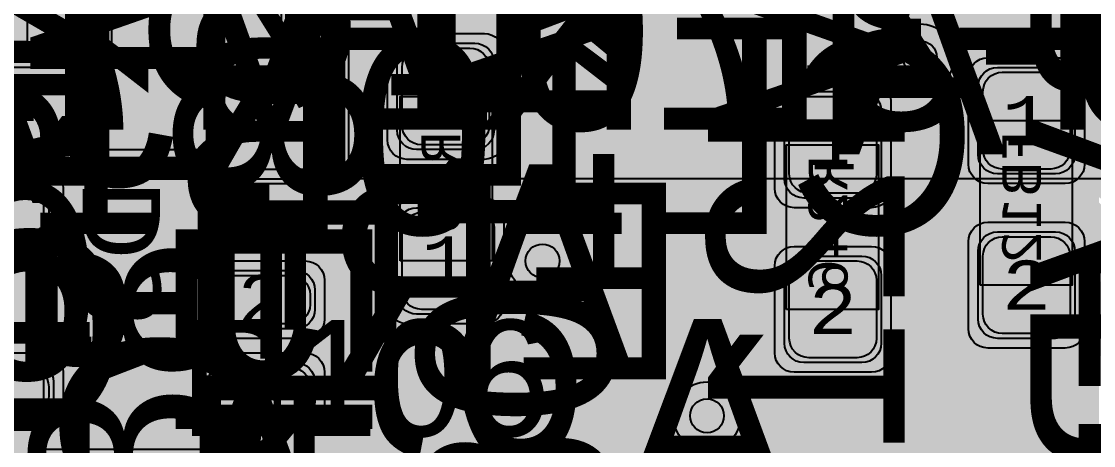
# Model space of a CAD drawing. Extents: x -98 to 119, y -207 to 98.
# Drawn here: x 31.12 to 42.19, y 2.99 to 7.38 of the extents above; entities that cross this region are included whole.
import ezdxf
from ezdxf.enums import TextEntityAlignment as Align

# ---------------------------------------------------------------- set-up
doc = ezdxf.new("R2010")
doc.units = 0
doc.header["$MEASUREMENT"] = 0
for name, color, linetype in [('ASSEMBLY_OUTLINES_BTM', 191, 'CONTINUOUS'), ('ASSEMBLY_PART_NUMBERS_BTM', 191, 'CONTINUOUS'), ('ASSEMBLY_REF_DES_BTM', 191, 'CONTINUOUS'), ('BOARD_OUTLINE', 10, 'CONTINUOUS'), ('DRILL_DRAWING', 21, 'CONTINUOUS'), ('GENERATED_SILKSCREEN_BTM', 255, 'CONTINUOUS'), ('GENERATED_SILKSCREEN_TOP', 140, 'CONTINUOUS'), ('MANUFACTURING_OUTLINES', 10, 'CONTINUOUS'), ('PART_PADS_SMD_BTM', 230, 'CONTINUOUS'), ('PIN_NUMBERS_BTM', 8, 'CONTINUOUS'), ('PIN_NUMBERS_TOP', 8, 'CONTINUOUS'), ('PLACEMENT_OUTLINES_BTM', 222, 'CONTINUOUS'), ('PLANE_DATA_LAYER_BOTTOM', 230, 'CONTINUOUS'), ('PLANE_DATA_LAYER_TOP', 150, 'CONTINUOUS'), ('PLANE_SHAPES_LAYER_BOTTOM', 230, 'CONTINUOUS'), ('PLANE_SHAPES_LAYER_TOP', 150, 'CONTINUOUS'), ('ROUTE_BORDER', 151, 'CONTINUOUS'), ('SILKSCREEN_OUTLINES_BTM', 211, 'CONTINUOUS'), ('SILKSCREEN_REF_DES_TOP', 150, 'CONTINUOUS'), ('SOLDERMASK_PADS_BTM', 12, 'CONTINUOUS'), ('SOLDERPASTE_PADS_BTM', 12, 'CONTINUOUS'), ('TRACES_LAYER_BOTTOM', 230, 'CONTINUOUS'), ('TRACES_LAYER_TOP', 150, 'CONTINUOUS'), ('VIA_HOLES_LAYER_BOTTOM', 30, 'CONTINUOUS'), ('VIA_HOLES_LAYER_TOP', 30, 'CONTINUOUS'), ('VIA_PADS_LAYER_BOTTOM', 230, 'CONTINUOUS'), ('VIA_PADS_LAYER_TOP', 150, 'CONTINUOUS')]:
    doc.layers.add(name, color=color, linetype=linetype)
doc.styles.add('COURIER_NEW', font='COUR.TTF')
doc.styles.add('VERDANA', font='verdana.TTF')
doc.styles.add('VERIBEST_GERBER_0', font='txt')

msp = doc.modelspace()

# ---------------------------------------------------------------- hatches: boundary and pattern name
at = {"layer": 'PLANE_DATA_LAYER_BOTTOM'}
h = msp.add_hatch(color=256, dxfattribs=at)
h.paths.add_polyline_path([(-96.5, 0, -1), (96.5, 0, -1)], flags=0)
h.paths.add_polyline_path([(92.251979, -7.43598, 0.726988162), (92.479659, -3.637852, -0.308609791), (92.431259, -3.566904, -0.009635255), (92.431316, -3.563968, 0.009635011), (92.5, -0.000006), (92.5, 0.000001, 0.053325255), (90.407665, 19.562826, -0.053326925), (90.405941, 19.578942), (90.405941, 19.578943, -0.238217909), (90.436919, 19.640273, 0.661755037), (89.584154, 23.221888, -0.295297583), (89.523137, 23.277841, 0.022401018), (87.08146, 31.194059, -0.086206302), (87.076996, 31.219756), (87.076996, 31.219757, -0.210183909), (87.101696, 31.275919, 0.679382507), (85.774921, 34.749845, -0.301864993), (85.705267, 34.797373, 0.047915829), (77.514669, 50.475005, -0.145307444), (77.502324, 50.516585, -0.123988701), (77.511414, 50.552678, 0.606608991), (75.516892, 53.486368, -0.274238992), (75.44586, 53.517962, 0.021523084), (70.565432, 59.806101, -0.177595235), (70.547363, 59.855368), (70.547363, 59.855369, -0.111833303), (70.5548, 59.888203, 0.661755452), (68.116894, 62.64715, -0.295297373), (68.036725, 62.667806, 0.05833458), (51.722715, 76.687749, -0.249337829), (51.689123, 76.750923), (51.689123, 76.750924, -0.060759886), (51.691357, 76.76924, 0.714966399), (48.509213, 78.818582, -0.314871124), (48.42205, 78.81342, 0.022806677), (41.042088, 82.896302, -0.285136953), (40.999698, 82.964591), (40.999698, 82.964596, -0.004247023), (40.999709, 82.965891, 0.647046608), (37.697353, 84.5176, -0.289754858), (37.616734, 84.505806, 0.052943541), (19.031563, 90.52099, -0.30833592), (18.972104, 90.582877, 0.696982245), (15.284156, 91.27756, -0.308339612), (15.206255, 91.241547, 0.022370691), (6.993138, 92.235275, -0.315204372), (6.925536, 92.290658, 0.715888063), (3.14462, 92.496703, -0.315205261), (3.0714, 92.448994, 0.063468058), (-20.215283, 90.264015, -0.320142253), (-20.296827, 90.298428, 0.72963938), (-23.995319, 89.386755, -0.320144031), (-24.051528, 89.318386, 0.018663537), (-30.645576, 87.275991, -0.309865735), (-30.72878, 87.298418, 0.701170836), (-34.249879, 85.978007, -0.002752694), (-34.249874, 85.977168, -0.30685575), (-34.29782, 85.9064, 0.04916641), (-50.410548, 77.556603, -0.32354836), (-50.499711, 77.561018, 0.739212756), (-53.660594, 75.408706, -0.075169868), (-53.657188, 75.386179), (-53.657188, 75.386178, -0.242479425), (-53.68916, 75.324127, 0.019967737), (-59.527063, 70.80098, -0.298487087), (-59.610009, 70.791065, 0.556724412), (-62.5, 69), (-62.5, 68.999999, 0.082708518), (-62.392031, 68.351756, -0.298487573), (-62.412702, 68.270818, 0.067186589), (-78.279974, 49.27977, -0.277817809), (-78.350169, 49.24438, 0.436350868), (-80.5, 47.25), (-80.5, 47.249999, 0.141466326), (-80.192238, 46.184011, -0.141465884), (-80.180512, 46.143397), (-80.180512, 46.143396, -0.131190735), (-80.190652, 46.105416, 0.019294819), (-83.506407, 39.786053, -0.312206796), (-83.581614, 39.742899, 0.439123468), (-85.75, 37.75, 0.204829615), (-85.131688, 36.303992, -0.204830708), (-85.10813, 36.248899), (-85.10813, 36.248898, -0.100919006), (-85.114214, 36.219062, 0.048097759), (-90.466303, 19.289839, -0.314870423), (-90.530154, 19.230281, 0.714965653), (-91.24073, 15.512631, -0.269378312), (-91.202277, 15.446437), (-91.202277, 15.446436, -0.041929831), (-91.203345, 15.433723, 0.018841331), (-92.106444, 8.523669, -0.32827121), (-92.166453, 8.456161, 0.354028014), (-93.75, 6.5), (-93.75, 6.499999, 0.314708299), (-92.438077, 4.622088, -0.31470689), (-92.388093, 4.55054), (-92.388093, 4.550537, -0.012285748), (-92.388185, 4.546794, 0.012294179), (-92.5, 0.00001), (-92.5, -0.000004, 0.052933393), (-90.438132, -19.421494, -0.329408644), (-90.475468, -19.504015, 0.27173254), (-91.5, -21.25, 0.401597711), (-89.586502, -23.248128, -0.329404507), (-89.516056, -23.305059, 0.021307354), (-87.207653, -30.839509, -0.322177334), (-87.232533, -30.924924, 0.230665932), (-88, -32.499999), (-88, -32.5, 0.431495031), (-85.882787, -34.496562, -0.3221788), (-85.807634, -34.544174, 0.048016175), (-77.643233, -50.277018, -0.303878783), (-77.644537, -50.3618, 0.152518996), (-78, -51.499999), (-78, -51.5, 0.481982915), (-75.552374, -53.449264, -0.303883418), (-75.473145, -53.479475, 0.021991255), (-70.483925, -59.90214, -0.318621499), (-70.47622, -59.989968, 0.725399056), (-67.952631, -62.834176, -0.318624212), (-67.866344, -62.852281, 0.062392529), (-50.265124, -77.650932, -0.254356234), (-50.230332, -77.714899), (-50.230332, -77.7149, -0.034453173), (-50.231054, -77.725364, 0.034451935), (-50.25, -78), (-50.25, -78.000001, 0.603308224), (-47.119729, -79.649997, -0.291362646), (-47.037917, -79.64725, 0.02294124), (-39.54278, -83.621879, -0.290012797), (-39.499155, -83.690765), (-39.499155, -83.690766, -0.007130353), (-39.499186, -83.692939, 0.007132964), (-39.5, -83.749994), (-39.5, -83.75, 0.658082965), (-36.126004, -85.203319, -0.297762979), (-36.043963, -85.188513, 0.049016344), (-18.771876, -90.575199, -0.301861306), (-18.712566, -90.635139, 0.679381768), (-15.056336, -91.31372, -0.301864385), (-14.979467, -91.279054, 0.021749122), (-6.993138, -92.235275, -0.315204372), (-6.925536, -92.290658, 0.715888063), (-3.14462, -92.496703, -0.315205261), (-3.0714, -92.448994, 0.06250827), (19.869968, -90.340657, -0.345566403), (19.954737, -90.381493, 0.794356815), (23.75, -89.500001), (23.75, -89.499973, 0.005086864), (23.749586, -89.459281, -0.345588489), (23.806159, -89.384097, 0.021469451), (31.383958, -87.013201, -0.314446926), (31.468175, -87.035889, 0.700130836), (35, -85.75), (35, -85.749988, 0.009099261), (34.998675, -85.677212, -0.009057228), (34.998625, -85.674452), (34.998625, -85.674439, -0.304472205), (35.045955, -85.60392, 0.047985464), (50.721249, -77.353765, -0.31444166), (50.808431, -77.356288, 0.616218308), (54, -75.75), (54, -75.749999, 0.067758174), (53.927211, -75.215343, -0.067753523), (53.924438, -75.194974), (53.924438, -75.194973, -0.241537288), (53.95619, -75.13308, 0.022365821), (60.452055, -70.01285, -0.313111549), (60.538488, -70.003709, 0.710095351), (63.344013, -67.475653, -0.099717589), (63.33807, -67.446151), (63.33807, -67.44615, -0.206928064), (63.362073, -67.390635, 0.058205552), (77.187807, -50.973449, -0.317486674), (77.269693, -50.94147, 0.722224143), (79.294241, -47.729048, -0.173873661), (79.276877, -47.680625, -0.136094565), (79.287761, -47.641379, 0.020523482), (82.926938, -40.980152, -0.353003204), (83.013777, -40.939997, 0.48811211), (85.5, -39), (85.5, -38.999999, 0.240073604), (84.675602, -37.381988, -0.240072951), (84.644192, -37.320342), (84.644192, -37.320341, -0.104105615), (84.650658, -37.289623, 0.050546739), (90.411157, -19.546683, -0.32146983), (90.476988, -19.487077, 0.38127918), (92.25, -17.5, 0.275143701), (91.203224, -15.741772, -0.275142487), (91.163342, -15.674784), (91.163342, -15.674783, -0.042554947), (91.164442, -15.661882, 0.022235783), (92.195155, -7.50356, -0.319196338)], flags=0)
at = {"layer": 'PLANE_DATA_LAYER_TOP'}
h = msp.add_hatch(color=256, dxfattribs=at)
h.paths.add_polyline_path([(48, -1.6738, -0.414213562), (47.9238, -1.75), (43.3262, -1.75, -0.414213562), (43.25, -1.6738), (43.25, 5.749992, 0.414213562), (43.249992, 5.75), (42.38867, 5.75, -0.198913366), (42.334788, 5.772318), (41.003793, 7.103313, -0.138572885), (40.983563, 7.139481, 0.789155423), (39.816437, 7.139481, -0.138572885), (39.796207, 7.103313), (39.715212, 7.022318, -0.198913366), (39.66133, 7), (31.99107, 7, -0.414213562), (31.91487, 7.0762), (31.91487, 7.076201, -0.198909956), (31.937188, 7.130082), (32.220329, 7.413223, 0.198912215), (32.366776, 7.766776), (32.366776, 18.396316, -0.198909956), (32.389094, 18.450197), (33.416579, 19.477682, -0.198913366), (33.470461, 19.5), (34.046107, 19.5, -0.138574011), (34.085987, 19.488731, 0.680804856), (34.97837, 20.15965, -0.067431751), (34.975623, 20.179926, -0.414213562), (35.051823, 20.256126), (37.541395, 20.256126, -0.198913366), (37.595277, 20.233808), (39.02059, 18.808495, -0.198909956), (39.042908, 18.754614), (39.042908, 15.165975, 0.198912367), (39.152743, 14.90081), (39.314695, 14.738859, -0.198909956), (39.337013, 14.684978), (39.337013, 14.684977, -0.267459223), (39.299033, 14.619055, 0.00633186), (39.285984, 14.611268, -0.138563218), (39.246107, 14.6), (37.53867, 14.6, -0.198913366), (37.484788, 14.622318), (34.522318, 17.584788, -0.198909956), (34.5, 17.638669), (34.5, 17.646107, -0.138574011), (34.511269, 17.685987, 0.138572509), (34.6, 18, 1), (33.4, 18, 0.138572509), (33.488731, 17.685987, -0.138574011), (33.5, 17.646107), (33.5, 17.4, 0.198912215), (33.646447, 17.046447), (36.946447, 13.746447, 0.198912215), (37.3, 13.6), (39.246107, 13.6, -0.138574011), (39.285987, 13.588731, 0.42165113), (40.119057, 13.799035, -0.492568708), (40.238859, 13.814695), (40.537003, 13.516551, -0.198909956), (40.559321, 13.46267), (40.559321, 10.178738, 0.198912367), (40.669156, 9.913573), (43.75, 6.83273), (45.477682, 5.105048, -0.198909956), (45.5, 5.051167), (45.5, 4.739242, -0.538392136), (45.393793, 4.669199, 0.5383923), (44, 3.75), (44, 3.749999, 0.965178646), (45.99749, 3.679195, -0.393608307), (46.073499, 3.75), (46.801166, 3.75, -0.198913366), (46.855048, 3.727682), (47.977682, 2.605048, -0.198909956), (48, 2.551167)], flags=0)
h.paths.add_polyline_path([(43.75, 1, -1), (45.75, 1, -1)], flags=0)
at = {"layer": 'PLANE_SHAPES_LAYER_BOTTOM'}
h = msp.add_hatch(color=256, dxfattribs=at)
h.paths.add_polyline_path([(-96.5, 0, -1), (96.5, 0, -1)], flags=0)
h.paths.add_polyline_path([(-92.5, 0, -1), (92.5, 0, -1)], flags=0)
at = {"layer": 'PLANE_SHAPES_LAYER_TOP'}
h = msp.add_hatch(color=256, dxfattribs=at)
h.paths.add_polyline_path([(-96.31345, 0, -1), (96.81345, 0, -1)], flags=0)
h.paths.add_polyline_path([(-92.25, 0, -1), (92.75, 0, -1)], flags=0)
h = msp.add_hatch(color=256, dxfattribs=at)
h.paths.add_polyline_path([(46.25, -35.15), (43.875, -38), (28.75, -38), (32.25, -34.5), (32.25, -30.5), (35.75, -30.5), (35.75, -27), (14.25, -27), (14.25, -24), (-10, -24), (-10, -18.75), (1.75, -18.75), (1.75, -9.25), (-10, -9.25), (-10, 32.75), (1.75, 32.75), (1.75, 34.25), (20.25, 34.25), (20.25, 25.25), (22.25, 23.25), (34.5, 23.25), (34.5, -26.5), (41.25, -26.5), (41.25, -20.5), (46.25, -20.5)])
h.paths.add_polyline_path([(-8.75, 10.25), (-8.75, 19.5), (1.25, 19.5), (1.25, 10.25)], flags=16)
h.paths.add_polyline_path([(6, 27.25), (6, 29.75), (15.45, 29.75), (15.45, 27.25)], flags=16)
msp.add_hatch(color=256, dxfattribs=at).paths.add_polyline_path([(59.25, 5.75), (34.5, 5.75), (34.5, 9.5), (53.533003, 9.5), (47.19432, 30.232901), (50.91377, 31.370051), (57.600114, 9.5), (59.25, 9.5)], flags=0)
at = {"layer": 'VIA_HOLES_LAYER_BOTTOM'}
h = msp.add_hatch(color=256, dxfattribs=at)
edge = h.paths.add_edge_path()
edge.add_arc((40.4, 7), 0.175, 0, 360)
h = msp.add_hatch(color=256, dxfattribs=at)
edge = h.paths.add_edge_path()
edge.add_arc((36.5, 4.9), 0.175, 0, 360)
h = msp.add_hatch(color=256, dxfattribs=at)
edge = h.paths.add_edge_path()
edge.add_arc((38.2, 3.3), 0.175, 0, 360)
at = {"layer": 'VIA_HOLES_LAYER_TOP'}
h = msp.add_hatch(color=256, dxfattribs=at)
edge = h.paths.add_edge_path()
edge.add_arc((40.4, 7), 0.175, 0, 360)
h = msp.add_hatch(color=256, dxfattribs=at)
edge = h.paths.add_edge_path()
edge.add_arc((36.5, 4.9), 0.175, 0, 360)
h = msp.add_hatch(color=256, dxfattribs=at)
edge = h.paths.add_edge_path()
edge.add_arc((38.2, 3.3), 0.175, 0, 360)

# ---------------------------------------------------------------- linework, layer by layer
at = {"layer": 'ASSEMBLY_OUTLINES_BTM'}
for points in [[(31.18, 7.05), (31.18, 8.45), (33.33, 8.45), (33.33, 7.05)], [(35.03, 4.9), (35.03, 6.6), (35.98, 6.6), (35.98, 4.9)], [(41.02, 4.65), (41.02, 6.35), (41.97, 6.35), (41.97, 4.65)], [(39.02, 4.4), (39.02, 6.1), (39.97, 6.1), (39.97, 4.4)]]:
    msp.add_lwpolyline(points, close=True, dxfattribs=at)
at = {"layer": 'ASSEMBLY_OUTLINES_BTM', "const_width": 0.1}
msp.add_lwpolyline([(31.35, 2.95), (31.35, 6.05), (33.15, 6.05), (33.15, 2.95)], close=True, dxfattribs=at)
at = {"layer": 'BOARD_OUTLINE', "const_width": 0.1}
msp.add_lwpolyline([(-97.5, 0, -1), (97.5, 0, -1)], format="xyb", close=True, dxfattribs=at)
at = {"layer": 'GENERATED_SILKSCREEN_BTM', "const_width": 0.15}
for points in [[(32.519515, 7.049995), (31.980485, 7.049995, 0.000011097), (31.980492, 7.050005), (32.519508, 7.050005, 0.000011097), (32.519515, 7.049995)], [(33.150005, 5.806176, 0.000009791), (33.149995, 5.806172), (33.149995, 6.049995), (31.350005, 6.049995), (31.350005, 5.806172, 0.000009791), (31.349995, 5.806176), (31.349995, 6.05, -0.414213562), (31.35, 6.050005), (33.15, 6.050005, -0.414213562), (33.150005, 6.05), (33.150005, 5.806176)], [(35.030005, 5.466164, 0.000011642), (35.029995, 5.466156), (35.029995, 6.033844, 0.000011642), (35.030005, 6.033836), (35.030005, 5.466164)], [(35.980005, 5.457902, 0.000012231), (35.979995, 5.457911), (35.979995, 6.042089, 0.000012231), (35.980005, 6.042098), (35.980005, 5.457902)], [(41.020005, 5.207911, 0.000012231), (41.019995, 5.207902), (41.019995, 5.792098, 0.000012231), (41.020005, 5.792089), (41.020005, 5.207911)], [(41.970005, 5.216156, 0.000011642), (41.969995, 5.216164), (41.969995, 5.783836, 0.000011642), (41.970005, 5.783844), (41.970005, 5.216156)], [(39.020005, 4.957911, 0.000012231), (39.019995, 4.957902), (39.019995, 5.542098, 0.000012231), (39.020005, 5.542089), (39.020005, 4.957911)], [(39.970005, 4.966156, 0.000011642), (39.969995, 4.966164), (39.969995, 5.533836, 0.000011642), (39.970005, 5.533844), (39.970005, 4.966156)], [(31.350005, 3.906172, 0.000009791), (31.349995, 3.906176), (31.349995, 5.093824, 0.000009791), (31.350005, 5.093828), (31.350005, 3.906172)], [(33.150005, 4.856176, 0.000009791), (33.149995, 4.856172), (33.149995, 5.093828, 0.000009791), (33.150005, 5.093824), (33.150005, 4.856176)], [(33.150005, 3.906176, 0.000009791), (33.149995, 3.906172), (33.149995, 4.143828, 0.000009791), (33.150005, 4.143824), (33.150005, 3.906176)], [(33.150005, 2.95, -0.414213562), (33.15, 2.949995), (31.35, 2.949995, -0.414213562), (31.349995, 2.95), (31.349995, 3.193824, 0.000009791), (31.350005, 3.193828), (31.350005, 2.950005), (33.149995, 2.950005), (33.149995, 3.193828, 0.000009791), (33.150005, 3.193824), (33.150005, 2.95)]]:
    msp.add_lwpolyline(points, format="xyb", dxfattribs=at)
for points in [[(42.2396, 6.3364), (42.238, 6.3308), (42.2348, 6.326), (42.2292, 6.3236), (42.2236, 6.3228), (42.2172, 6.3236), (42.2116, 6.326), (42.2084, 6.3308), (42.2068, 6.3364), (42.2068, 6.8764), (42.2084, 6.882), (42.2124, 6.886), (42.2172, 6.8908), (42.2228, 6.8924), (42.9908, 6.8924)], [(42.554, 6.8588), (42.2396, 6.8588), (42.2396, 6.3364)], [(42.3268, 5.5908), (42.2124, 5.694), (42.2084, 5.6996), (42.2068, 5.7052), (42.2068, 6.1204), (42.2084, 6.126), (42.2116, 6.1308), (42.2172, 6.1348), (42.2228, 6.1364), (42.5724, 6.1364)], [(42.2396, 6.1028), (42.2396, 5.7132), (42.3388, 5.6236), (42.4876, 5.6236), (42.5588, 5.7116), (42.5588, 6.1028), (42.2396, 6.1028)], [(42.4524, 5.2524), (42.2732, 5.1244), (42.974, 5.1244)], [(42.974, 5.0932), (42.2228, 5.0932), (42.2172, 5.094), (42.2132, 5.0964), (42.2108, 5.1004), (42.21, 5.106), (42.2092, 5.11), (42.2092, 5.114), (42.2108, 5.1172), (42.214, 5.1204), (42.4332, 5.2764)], [(42.3196, 4.6444), (42.21, 4.51), (42.2092, 4.5068), (42.2084, 4.5044), (42.2076, 4.5036), (42.2068, 4.5004), (42.2068, 4.2308), (42.2076, 4.2276), (42.2076, 4.2268), (42.2084, 4.226), (42.2092, 4.2236), (42.21, 4.2204)], [(42.3404, 4.1124), (42.2396, 4.2372), (42.2396, 4.4956), (42.346, 4.626)], [(42.21, 4.2204), (42.3196, 4.086)]]:
    msp.add_lwpolyline(points, dxfattribs=at)
at = {"layer": 'GENERATED_SILKSCREEN_TOP', "const_width": 0.15}
for points in [[(33.761, 3.8136), (33.7646, 3.816), (33.7658, 3.822), (33.7694, 3.828), (33.7694, 3.834), (33.7694, 4.0812), (33.7694, 4.0872), (33.7658, 4.0908), (33.7658, 4.0944), (33.7646, 4.0956), (33.7634, 4.0968), (33.761, 4.0992), (33.557, 4.2648), (33.551, 4.2672), (33.5462, 4.2684), (33.5414, 4.2696), (32.9366, 4.2696), (32.9258, 4.2672), (32.9186, 4.2612), (32.9126, 4.254), (32.9102, 4.2456), (32.9102, 3.0936), (32.9126, 3.084), (32.9186, 3.078), (32.9258, 3.0744), (32.9342, 3.0732), (32.9438, 3.0744), (32.9522, 3.078), (32.9582, 3.084), (32.9606, 3.0936), (32.9606, 3.6456), (33.5246, 3.6456), (33.7214, 3.0864), (33.7262, 3.078), (33.7346, 3.0732), (33.7442, 3.072), (33.7514, 3.0744), (33.7586, 3.078), (33.7646, 3.084), (33.7682, 3.0924), (33.7658, 3.102), (33.569, 3.6612), (33.761, 3.8136)], [(34.2182, 3.1188), (34.2086, 3.1164), (34.2038, 3.1116), (34.2002, 3.1032), (34.199, 3.0936), (34.2002, 3.0852), (34.2038, 3.0768), (34.2086, 3.0708), (34.2182, 3.0696), (34.6862, 3.0696), (34.6946, 3.0708), (34.7018, 3.0768), (34.7054, 3.0852), (34.7066, 3.0936), (34.7054, 3.1032), (34.7018, 3.1116), (34.6946, 3.1164), (34.6862, 3.1188), (34.475, 3.1188), (34.475, 4.2456), (34.4738, 4.254), (34.4702, 4.26), (34.4642, 4.2636), (34.4558, 4.2648), (34.4498, 4.266), (34.4438, 4.266), (34.439, 4.2636), (34.4342, 4.2588), (34.2002, 3.93), (34.1966, 3.9216), (34.1966, 3.9132), (34.2002, 3.906), (34.2062, 3.9), (34.2134, 3.8952), (34.2218, 3.8928), (34.2266, 3.8928), (34.2302, 3.894), (34.2362, 3.9012), (34.4282, 4.17), (34.4282, 3.1188), (34.2182, 3.1188)], [(35.1482, 4.1004), (35.3498, 4.2648), (35.3546, 4.266), (35.3582, 4.2672), (35.3594, 4.2684), (35.3642, 4.2696), (35.7686, 4.2696), (35.7734, 4.2684), (35.7746, 4.2684), (35.7758, 4.2672), (35.7794, 4.266), (35.7842, 4.2648), (35.9858, 4.1004), (35.9894, 4.0944), (35.9906, 4.0896), (35.993, 4.086), (35.9942, 4.0812), (35.9942, 3.258), (35.993, 3.2544), (35.9906, 3.246), (35.9894, 3.2436), (35.9858, 3.2388), (35.7842, 3.0744), (35.7794, 3.0732), (35.777, 3.072), (35.7746, 3.0708), (35.7722, 3.0696), (35.7686, 3.0696), (35.3642, 3.0696), (35.3594, 3.0708), (35.3546, 3.072), (35.3498, 3.0744), (35.1482, 3.2388), (35.1458, 3.2412), (35.1434, 3.2424), (35.141, 3.246), (35.1386, 3.2544), (35.1374, 3.258), (35.1374, 4.0812), (35.1386, 4.086), (35.141, 4.0896), (35.1434, 4.0944), (35.1482, 4.1004)], [(36.9182, 4.2648), (37.1198, 4.1004), (37.1258, 4.0944), (37.127, 4.0848), (37.1258, 4.0776), (37.1234, 4.0716), (37.1198, 4.0668), (37.1138, 4.062), (37.1078, 4.0584), (37.1018, 4.0572), (37.0958, 4.0572), (37.091, 4.0608), (36.8942, 4.2204), (36.5054, 4.2204), (36.3206, 4.0692), (36.3206, 3.6384), (36.4838, 3.7716), (36.4886, 3.7728), (36.491, 3.774), (36.4922, 3.774), (36.4922, 3.7752), (36.4982, 3.7764), (36.9026, 3.7764), (36.9074, 3.7752), (36.9074, 3.774), (36.9098, 3.774), (36.9134, 3.7728), (36.917, 3.7716), (37.1198, 3.6084), (37.121, 3.6048), (37.1234, 3.6036), (37.1246, 3.6024), (37.1246, 3.6), (37.127, 3.5916), (37.1282, 3.588), (37.1282, 3.258), (37.127, 3.252), (37.1246, 3.2472), (37.1234, 3.2424), (37.1198, 3.2388), (36.9182, 3.0744), (36.9122, 3.072), (36.911, 3.0708), (36.9086, 3.0708), (36.9062, 3.0696), (36.905, 3.0696), (36.9026, 3.0696), (36.4982, 3.0696), (36.4934, 3.0708), (36.4886, 3.072), (36.4838, 3.0744), (36.2822, 3.2388), (36.2798, 3.2412), (36.2774, 3.2424), (36.275, 3.246), (36.2726, 3.2544), (36.2714, 3.258), (36.2714, 4.0812), (36.2726, 4.0872), (36.275, 4.092), (36.2774, 4.0944), (36.2798, 4.0968), (36.2822, 4.1004), (36.4838, 4.2648), (36.4886, 4.266), (36.4922, 4.2672), (36.4934, 4.2684), (36.4982, 4.2696), (36.9026, 4.2696), (36.9074, 4.2684), (36.9086, 4.2684), (36.9098, 4.2672), (36.9134, 4.266), (36.9182, 4.2648)], [(32.9606, 4.2204), (33.5342, 4.2204), (33.7214, 4.0692), (33.7214, 3.846), (33.5342, 3.6936), (32.9606, 3.6936), (32.9606, 4.2204)], [(35.1866, 4.0692), (35.1866, 3.27), (35.2574, 3.21), (35.8382, 4.1568), (35.759, 4.2204), (35.3714, 4.2204), (35.1866, 4.0692)], [(35.2958, 3.1788), (35.3714, 3.1188), (35.759, 3.1188), (35.9462, 3.27), (35.9462, 4.0692), (35.8754, 4.1256), (35.2958, 3.1788)], [(36.3206, 3.576), (36.3206, 3.27), (36.5054, 3.1188), (36.893, 3.1188), (37.0802, 3.27), (37.0802, 3.576), (36.893, 3.7284), (36.5054, 3.7284), (36.3206, 3.576)]]:
    msp.add_lwpolyline(points, dxfattribs=at)
at = {"layer": 'MANUFACTURING_OUTLINES'}
msp.add_circle((0, 0), 97.575405, dxfattribs=at)
at = {"layer": 'PART_PADS_SMD_BTM'}
for points in [[(30.85, 7, -0.414213562), (30.65, 7.2), (30.65, 8.3, -0.414213562), (30.85, 8.5), (31.75, 8.5, -0.414213562), (31.95, 8.3), (31.95, 7.2, -0.414213562), (31.75, 7)], [(32.75, 7, -0.414213562), (32.55, 7.2), (32.55, 8.3, -0.414213562), (32.75, 8.5), (33.65, 8.5, -0.414213562), (33.85, 8.3), (33.85, 7.2, -0.414213562), (33.65, 7)], [(35.2, 6.05, -0.414213562), (35, 6.25), (35, 6.95, -0.414213562), (35.2, 7.15), (35.8, 7.15, -0.414213562), (36, 6.95), (36, 6.25, -0.414213562), (35.8, 6.05)], [(41.8, 6.9, -0.414213562), (42, 6.7), (42, 6, -0.414213562), (41.8, 5.8), (41.2, 5.8, -0.414213562), (41, 6), (41, 6.7, -0.414213562), (41.2, 6.9)], [(39.8, 6.65, -0.414213562), (40, 6.45), (40, 5.75, -0.414213562), (39.8, 5.55), (39.2, 5.55, -0.414213562), (39, 5.75), (39, 6.45, -0.414213562), (39.2, 6.65)], [(31.45, 5.35, -0.414213562), (31.25, 5.15), (30.55, 5.15, -0.414213562), (30.35, 5.35), (30.35, 5.55, -0.414213562), (30.55, 5.75), (31.25, 5.75, -0.414213562), (31.45, 5.55)], [(34.15, 5.35, -0.414213562), (33.95, 5.15), (33.25, 5.15, -0.414213562), (33.05, 5.35), (33.05, 5.55, -0.414213562), (33.25, 5.75), (33.95, 5.75, -0.414213562), (34.15, 5.55)], [(35.2, 4.35, -0.414213562), (35, 4.55), (35, 5.25, -0.414213562), (35.2, 5.45), (35.8, 5.45, -0.414213562), (36, 5.25), (36, 4.55, -0.414213562), (35.8, 4.35)], [(41.8, 5.2, -0.414213562), (42, 5), (42, 4.3, -0.414213562), (41.8, 4.1), (41.2, 4.1, -0.414213562), (41, 4.3), (41, 5, -0.414213562), (41.2, 5.2)], [(39.8, 4.95, -0.414213562), (40, 4.75), (40, 4.05, -0.414213562), (39.8, 3.85), (39.2, 3.85, -0.414213562), (39, 4.05), (39, 4.75, -0.414213562), (39.2, 4.95)], [(34.15, 4.4, -0.414213562), (33.95, 4.2), (33.25, 4.2, -0.414213562), (33.05, 4.4), (33.05, 4.6, -0.414213562), (33.25, 4.8), (33.95, 4.8, -0.414213562), (34.15, 4.6)], [(31.45, 3.45, -0.414213562), (31.25, 3.25), (30.55, 3.25, -0.414213562), (30.35, 3.45), (30.35, 3.65, -0.414213562), (30.55, 3.85), (31.25, 3.85, -0.414213562), (31.45, 3.65)], [(34.15, 3.45, -0.414213562), (33.95, 3.25), (33.25, 3.25, -0.414213562), (33.05, 3.45), (33.05, 3.65, -0.414213562), (33.25, 3.85), (33.95, 3.85, -0.414213562), (34.15, 3.65)]]:
    msp.add_lwpolyline(points, format="xyb", close=True, dxfattribs=at)
at = {"layer": 'PLACEMENT_OUTLINES_BTM'}
for points in [[(31.18, 7.05), (31.18, 8.45), (33.33, 8.45), (33.33, 7.05)], [(35.03, 4.9), (35.03, 6.6), (35.98, 6.6), (35.98, 4.9)], [(41.02, 4.65), (41.02, 6.35), (41.97, 6.35), (41.97, 4.65)], [(39.02, 4.4), (39.02, 6.1), (39.97, 6.1), (39.97, 4.4)], [(31.35, 2.95), (31.35, 6.05), (33.15, 6.05), (33.15, 2.95)]]:
    msp.add_lwpolyline(points, close=True, dxfattribs=at)
at = {"layer": 'PLANE_SHAPES_LAYER_TOP'}
msp.add_lwpolyline([(59.25, 5.75), (34.5, 5.75), (34.5, 9.5), (53.533003, 9.5), (47.19432, 30.232901), (50.91377, 31.370051), (57.600114, 9.5), (59.25, 9.5)], close=True, dxfattribs=at)
for points in [[(34.5, 2.5), (35.25, 2.5), (34.5, 5.75), (35.25, 5.75)], [(35.25, 2.5), (41.25, 2.5), (35.25, 5.75), (41.25, 5.75)], [(41.25, -20.5), (42.25, -20.5), (41.25, 5.75), (42.25, 5.75)]]:
    msp.add_solid(points, dxfattribs=at)
at = {"layer": 'ROUTE_BORDER'}
msp.add_circle((0, 0), 96.5, dxfattribs=at)
at = {"layer": 'SILKSCREEN_OUTLINES_BTM'}
for points in [[(31.18, 7.05), (31.18, 8.45), (33.33, 8.45), (33.33, 7.05)], [(35.03, 4.9), (35.03, 6.6), (35.98, 6.6), (35.98, 4.9)], [(41.02, 4.65), (41.02, 6.35), (41.97, 6.35), (41.97, 4.65)], [(39.02, 4.4), (39.02, 6.1), (39.97, 6.1), (39.97, 4.4)], [(31.35, 2.95), (31.35, 6.05), (33.15, 6.05), (33.15, 2.95)]]:
    msp.add_lwpolyline(points, close=True, dxfattribs=at)
at = {"layer": 'SOLDERMASK_PADS_BTM'}
for points in [[(30.75, 6.9, -0.414213562), (30.55, 7.1), (30.55, 8.4, -0.414213562), (30.75, 8.6), (31.85, 8.6, -0.414213562), (32.05, 8.4), (32.05, 7.1, -0.414213562), (31.85, 6.9)], [(32.65, 6.9, -0.414213562), (32.45, 7.1), (32.45, 8.4, -0.414213562), (32.65, 8.6), (33.75, 8.6, -0.414213562), (33.95, 8.4), (33.95, 7.1, -0.414213562), (33.75, 6.9)], [(35.1, 5.95, -0.414213562), (34.9, 6.15), (34.9, 7.05, -0.414213562), (35.1, 7.25), (35.9, 7.25, -0.414213562), (36.1, 7.05), (36.1, 6.15, -0.414213562), (35.9, 5.95)], [(41.9, 7, -0.414213562), (42.1, 6.8), (42.1, 5.9, -0.414213562), (41.9, 5.7), (41.1, 5.7, -0.414213562), (40.9, 5.9), (40.9, 6.8, -0.414213562), (41.1, 7)], [(39.9, 6.75, -0.414213562), (40.1, 6.55), (40.1, 5.65, -0.414213562), (39.9, 5.45), (39.1, 5.45, -0.414213562), (38.9, 5.65), (38.9, 6.55, -0.414213562), (39.1, 6.75)], [(31.55, 5.25, -0.414213562), (31.35, 5.05), (30.45, 5.05, -0.414213562), (30.25, 5.25), (30.25, 5.65, -0.414213562), (30.45, 5.85), (31.35, 5.85, -0.414213562), (31.55, 5.65)], [(34.25, 5.25, -0.414213562), (34.05, 5.05), (33.15, 5.05, -0.414213562), (32.95, 5.25), (32.95, 5.65, -0.414213562), (33.15, 5.85), (34.05, 5.85, -0.414213562), (34.25, 5.65)], [(35.1, 4.25, -0.414213562), (34.9, 4.45), (34.9, 5.35, -0.414213562), (35.1, 5.55), (35.9, 5.55, -0.414213562), (36.1, 5.35), (36.1, 4.45, -0.414213562), (35.9, 4.25)], [(41.9, 5.3, -0.414213562), (42.1, 5.1), (42.1, 4.2, -0.414213562), (41.9, 4), (41.1, 4, -0.414213562), (40.9, 4.2), (40.9, 5.1, -0.414213562), (41.1, 5.3)], [(39.9, 5.05, -0.414213562), (40.1, 4.85), (40.1, 3.95, -0.414213562), (39.9, 3.75), (39.1, 3.75, -0.414213562), (38.9, 3.95), (38.9, 4.85, -0.414213562), (39.1, 5.05)], [(34.25, 4.3, -0.414213562), (34.05, 4.1), (33.15, 4.1, -0.414213562), (32.95, 4.3), (32.95, 4.7, -0.414213562), (33.15, 4.9), (34.05, 4.9, -0.414213562), (34.25, 4.7)], [(31.55, 3.35, -0.414213562), (31.35, 3.15), (30.45, 3.15, -0.414213562), (30.25, 3.35), (30.25, 3.75, -0.414213562), (30.45, 3.95), (31.35, 3.95, -0.414213562), (31.55, 3.75)], [(34.25, 3.35, -0.414213562), (34.05, 3.15), (33.15, 3.15, -0.414213562), (32.95, 3.35), (32.95, 3.75, -0.414213562), (33.15, 3.95), (34.05, 3.95, -0.414213562), (34.25, 3.75)]]:
    msp.add_lwpolyline(points, format="xyb", close=True, dxfattribs=at)
at = {"layer": 'SOLDERPASTE_PADS_BTM'}
for points in [[(30.9, 7.05, -0.414213562), (30.7, 7.25), (30.7, 8.25, -0.414213562), (30.9, 8.45), (31.7, 8.45, -0.414213562), (31.9, 8.25), (31.9, 7.25, -0.414213562), (31.7, 7.05)], [(32.8, 7.05, -0.414213562), (32.6, 7.25), (32.6, 8.25, -0.414213562), (32.8, 8.45), (33.6, 8.45, -0.414213562), (33.8, 8.25), (33.8, 7.25, -0.414213562), (33.6, 7.05)], [(35.25, 6.1, -0.414213562), (35.05, 6.3), (35.05, 6.9, -0.414213562), (35.25, 7.1), (35.75, 7.1, -0.414213562), (35.95, 6.9), (35.95, 6.3, -0.414213562), (35.75, 6.1)], [(41.75, 6.85, -0.414213562), (41.95, 6.65), (41.95, 6.05, -0.414213562), (41.75, 5.85), (41.25, 5.85, -0.414213562), (41.05, 6.05), (41.05, 6.65, -0.414213562), (41.25, 6.85)], [(39.75, 6.6, -0.414213562), (39.95, 6.4), (39.95, 5.8, -0.414213562), (39.75, 5.6), (39.25, 5.6, -0.414213562), (39.05, 5.8), (39.05, 6.4, -0.414213562), (39.25, 6.6)], [(31.4, 5.4, -0.414213562), (31.2, 5.2), (30.6, 5.2, -0.414213562), (30.4, 5.4), (30.4, 5.5, -0.414213562), (30.6, 5.7), (31.2, 5.7, -0.414213562), (31.4, 5.5)], [(34.1, 5.4, -0.414213562), (33.9, 5.2), (33.3, 5.2, -0.414213562), (33.1, 5.4), (33.1, 5.5, -0.414213562), (33.3, 5.7), (33.9, 5.7, -0.414213562), (34.1, 5.5)], [(35.25, 4.4, -0.414213562), (35.05, 4.6), (35.05, 5.2, -0.414213562), (35.25, 5.4), (35.75, 5.4, -0.414213562), (35.95, 5.2), (35.95, 4.6, -0.414213562), (35.75, 4.4)], [(41.75, 5.15, -0.414213562), (41.95, 4.95), (41.95, 4.35, -0.414213562), (41.75, 4.15), (41.25, 4.15, -0.414213562), (41.05, 4.35), (41.05, 4.95, -0.414213562), (41.25, 5.15)], [(39.75, 4.9, -0.414213562), (39.95, 4.7), (39.95, 4.1, -0.414213562), (39.75, 3.9), (39.25, 3.9, -0.414213562), (39.05, 4.1), (39.05, 4.7, -0.414213562), (39.25, 4.9)], [(34.1, 4.45, -0.414213562), (33.9, 4.25), (33.3, 4.25, -0.414213562), (33.1, 4.45), (33.1, 4.55, -0.414213562), (33.3, 4.75), (33.9, 4.75, -0.414213562), (34.1, 4.55)], [(31.4, 3.5, -0.414213562), (31.2, 3.3), (30.6, 3.3, -0.414213562), (30.4, 3.5), (30.4, 3.6, -0.414213562), (30.6, 3.8), (31.2, 3.8, -0.414213562), (31.4, 3.6)], [(34.1, 3.5, -0.414213562), (33.9, 3.3), (33.3, 3.3, -0.414213562), (33.1, 3.5), (33.1, 3.6, -0.414213562), (33.3, 3.8), (33.9, 3.8, -0.414213562), (34.1, 3.6)]]:
    msp.add_lwpolyline(points, format="xyb", close=True, dxfattribs=at)
at = {"layer": 'TRACES_LAYER_BOTTOM'}
for points, const_width in [([(38.2, 3.3), (38.54894, 2.95106), (42.502189, 2.95106), (43.969563, 4.418434), (43.969563, 5.161414), (43.979, 5.170851), (43.979, 12.25907), (43.975, 12.26307), (43.975, 12.786397), (43.511397, 13.25), (43.375, 13.25), (43.3, 13.325), (43.3, 14)], 0.35), ([(29.9, -1.9), (30.441942, -1.358058), (30.813694, -1.358058), (36.184547, 4.012795), (38.468271, 4.012795), (38.906066, 3.575), (41.746752, 3.575), (43.529, 5.357248), (43.529, 12.072673), (43.525, 12.076673), (43.525, 12.6), (43.325, 12.8), (42.7, 12.8)], 0.25), ([(31.3, 7.447982), (31.3, 7.75)], 0.35), ([(30.9, 5.45), (31.3, 5.45), (31.3, 7.447982)], 0.35), ([(35.5, 6.6), (34.725, 6.6), (34.458199, 6.333199), (32.414783, 6.333199), (31.3, 7.447982)], 0.35), ([(41.5, 6.35), (41.5, 6.4), (40.864124, 7.035876), (40.435876, 7.035876), (40.4, 7)], 0.35), ([(35.5, 6.6), (38.175, 6.6), (38.675, 6.1), (39.5, 6.1)], 0.35), ([(33.6, 4.5), (33.6, 5.45)], 0.35), ([(33.6, 4.5), (35.5, 4.5), (35.5, 4.9)], 0.35), ([(36.5, 4.9), (35.5, 4.9)], 0.35), ([(41.5, 4.65), (40.725, 4.65), (40.475, 4.4), (39.5, 4.4)], 0.35), ([(30.75, -0.1), (31.385876, 0.535876), (31.385876, 0.585876), (32.057896, 1.257896), (32.057896, 2.394224), (31.461936, 2.990184), (31.459816, 2.990184), (30.9, 3.55)], 0.35), ([(33.6, 3.55), (33.6, 2.7), (33.5, 2.6)], 0.35)]:
    msp.add_lwpolyline(points, dxfattribs=dict(at, const_width=const_width))
at = {"layer": 'TRACES_LAYER_TOP'}
for points, const_width in [([(30.6, 6.5), (30.6, 6.519768), (30.619768, 6.519768), (31.866776, 7.766776), (31.866776, 18.634985), (33.231791, 20), (34.4, 20)], 0.5), ([(30.6, 6.5), (39.837278, 6.5), (39.838308, 6.50103), (39.90103, 6.50103), (40.4, 7)], 0.5), ([(40.4, 7), (41.032389, 6.367611)], 0.5), ([(40, 1.7), (40, 5.335222), (41.032389, 6.367611)], 0.5), ([(41.032389, 6.367611), (42.721229, 4.678771), (42.721229, -6.621229), (44.35, -8.25), (44.4, -8.25)], 0.5), ([(38.2, 3.3), (37.077298, 4.422702), (36.977298, 4.422702), (36.5, 4.9)], 0.35)]:
    msp.add_lwpolyline(points, dxfattribs=dict(at, const_width=const_width))
at = {"layer": 'VIA_HOLES_LAYER_BOTTOM'}
for centre in [(40.4, 7), (36.5, 4.9), (38.2, 3.3)]:
    msp.add_circle(centre, 0.175, dxfattribs=at)
at = {"layer": 'VIA_HOLES_LAYER_TOP'}
for centre in [(40.4, 7), (36.5, 4.9), (38.2, 3.3)]:
    msp.add_circle(centre, 0.175, dxfattribs=at)
at = {"layer": 'VIA_PADS_LAYER_BOTTOM'}
for centre in [(40.4, 7), (36.5, 4.9), (38.2, 3.3)]:
    msp.add_circle(centre, 0.35, dxfattribs=at)
at = {"layer": 'VIA_PADS_LAYER_TOP'}
for centre in [(40.4, 7), (36.5, 4.9), (38.2, 3.3)]:
    msp.add_circle(centre, 0.35, dxfattribs=at)

# ---------------------------------------------------------------- texts
at = {"layer": 'ASSEMBLY_PART_NUMBERS_BTM', "style": 'VERIBEST_GERBER_0', "text_generation_flag": 2}
for s, p in [('CL10B104KB8SFNC', (32.46, 31.75)), ('SN74AHCT1G00DBVR', (41.54, 31)), ('ERJ-3EKF10R7V', (36.04, 28.25)), ('GRM1885C1H102JA01D', (31.21, 13)), ('ERJ-6ENF2401V', (29.46, 13)), ('ERJ-3EKF6200V', (32.71, 13)), ('ADM1087AKSZ-REEL7', (35.21, 12.25)), ('GRM2165C1H222JA01D', (38.21, 12.25)), ('SN74LVC1G08DBVR', (29.79, 10.5)), ('ERJ-3EKF4701V', (32.96, 5.75)), ('ERJ-3EKF10R0V', (42.04, 5.25)), ('SN74LVC1G00DBVR', (34.79, 4.5)), ('CL10B104KB8SFNC', (31.54, 4.25))]:
    msp.add_text(s, height=2.032, rotation=90, dxfattribs=at).set_placement(p, align=Align.TOP_LEFT)
for s, p in [('ERJ-3EKF4701V', (47, 8.29)), ('ERJ-3EKF4701V', (53.5, 8.29)), ('ERJ-3EKF4701V', (32.25, 7.71)), ('ERJ-3GEY0R00V', (36.5, 7.71)), ('CL10B104KB8SFNC', (41, 7.21)), ('ERJ-6GEYJ471V', (38, 5.71)), ('CL21B225KOFNNNE', (32.25, 5.21))]:
    msp.add_text(s, height=2.032, dxfattribs=at).set_placement(p, align=Align.TOP_LEFT)
at = {"layer": 'ASSEMBLY_REF_DES_BTM', "style": 'VERDANA', "text_generation_flag": 2}
for s, height, p in [('R95', 0.4, (35.25, 6.25)), ('FB12', 0.4, (41.25, 6.25)), ('R246', 0.4, (39.25, 6)), ('D37', 0.8, (31.75, 5.75))]:
    msp.add_text(s, height=height, rotation=90, dxfattribs=at).set_placement(p, align=Align.TOP_LEFT)
at = {"layer": 'DRILL_DRAWING', "style": 'VERIBEST_GERBER_0'}
for p in [(34.5, 7.8), (40.4, 7), (30.6, 6.5), (36.5, 4.9), (38.2, 3.3), (33.5, 2.6)]:
    msp.add_text('A', height=2, dxfattribs=at).set_placement(p, align=Align.MIDDLE_CENTER)
at = {"layer": 'PIN_NUMBERS_BTM', "style": 'COURIER_NEW'}
for s, p in [('2', (35.5, 6.6)), ('1', (41.5, 6.35)), ('1', (39.5, 6.1)), ('1', (33.6, 5.45)), ('1', (35.5, 4.9)), ('2', (41.5, 4.65)), ('2', (33.6, 4.5)), ('2', (39.5, 4.4)), ('3', (33.6, 3.55))]:
    msp.add_text(s, height=0.508, dxfattribs=at).set_placement(p, align=Align.MIDDLE_CENTER)
at = {"layer": 'PIN_NUMBERS_TOP', "style": 'COURIER_NEW'}
for s, p in [('2', (35.5, 6.6)), ('1', (41.5, 6.35)), ('1', (39.5, 6.1)), ('1', (33.6, 5.45)), ('1', (35.5, 4.9)), ('2', (41.5, 4.65)), ('2', (33.6, 4.5)), ('2', (39.5, 4.4)), ('3', (33.6, 3.55))]:
    msp.add_text(s, height=0.508, dxfattribs=at).set_placement(p, align=Align.MIDDLE_CENTER)
at = {"layer": 'SILKSCREEN_REF_DES_TOP', "style": 'VERIBEST_GERBER_0'}
msp.add_text('R106', height=1.2, dxfattribs=at).set_placement((32.75, 4.29), align=Align.TOP_LEFT)

doc.saveas('drawing.dxf')
